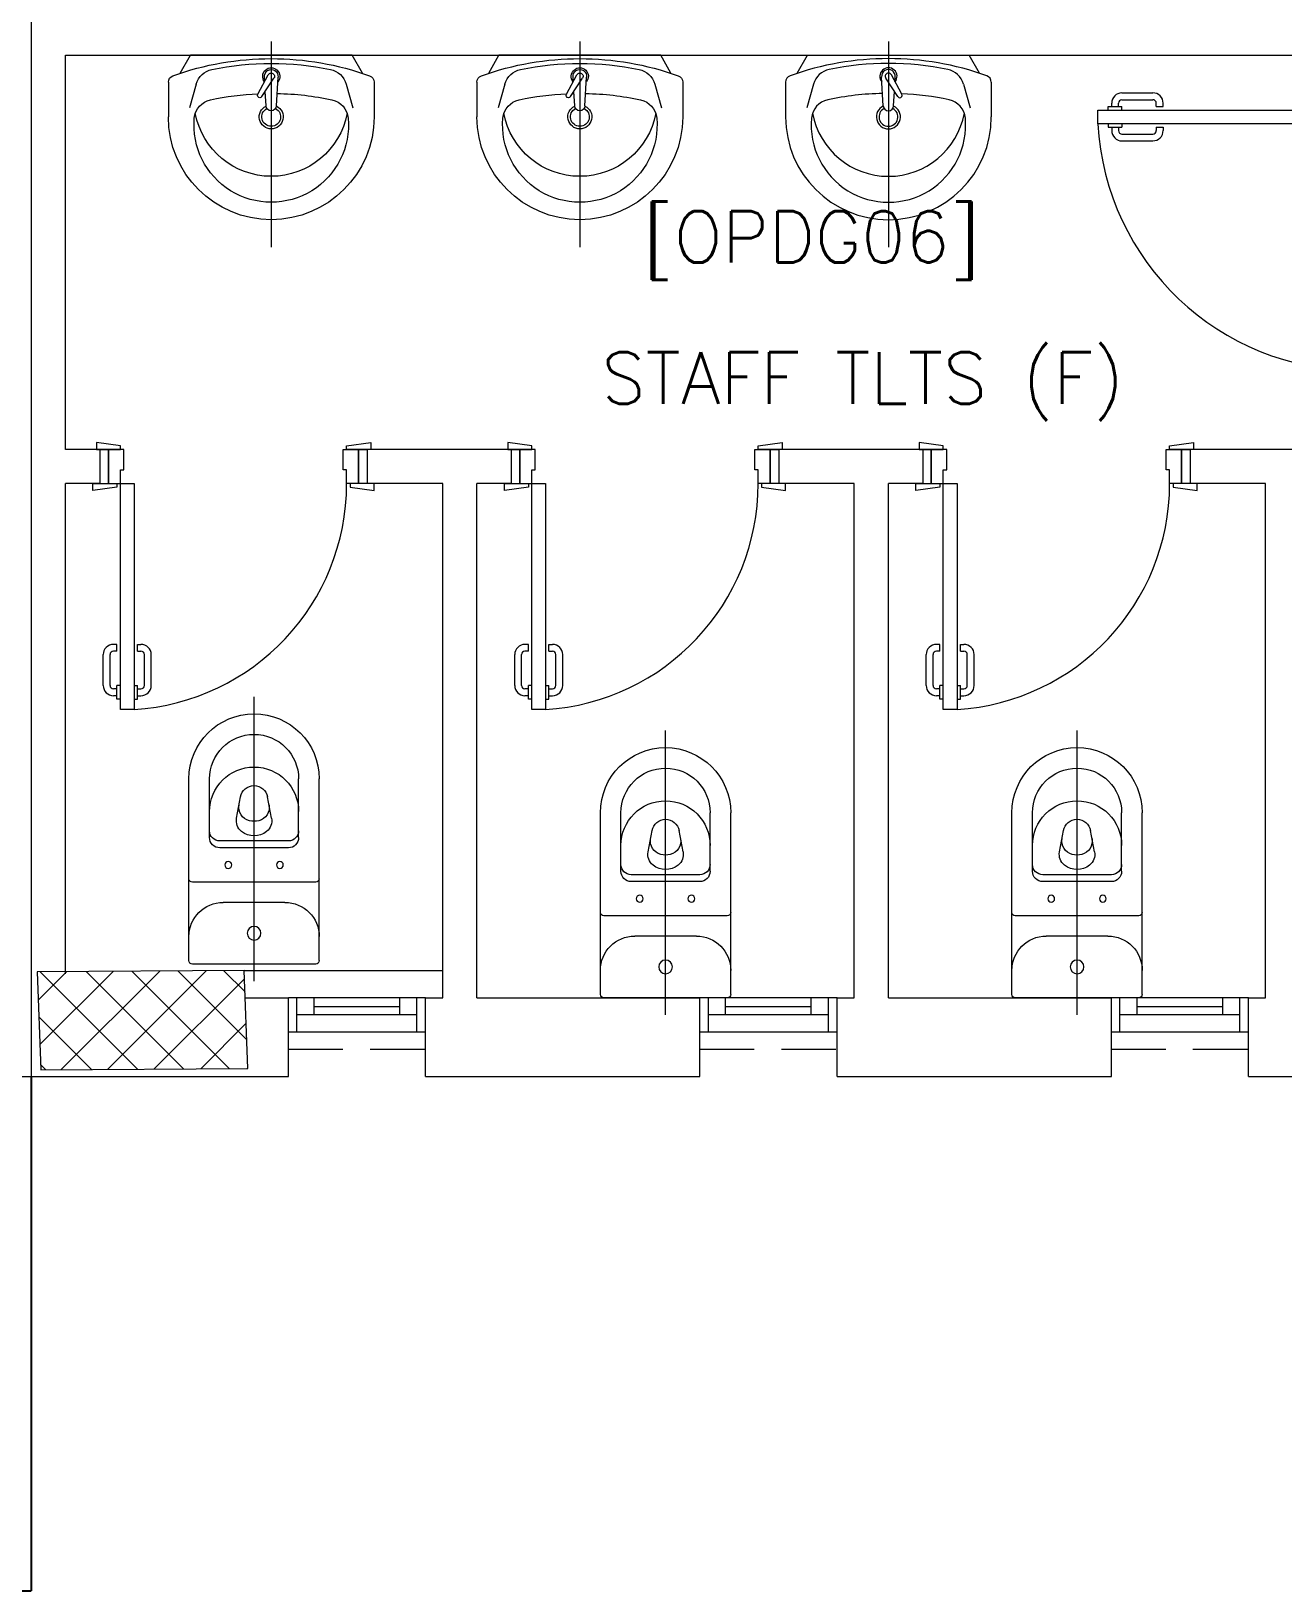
# Model space of a CAD drawing. Header units: inches. Extents: x -246178 to 57169, y -29325 to 19878.
# Drawn here: x 5228 to 8878, y -14597 to -10047 of the extents above; entities that cross this region are included whole.
import ezdxf
from ezdxf import colors
from ezdxf.entities.mleader import LeaderData, LeaderLine
from ezdxf.math import Vec2, Vec3

# ---------------------------------------------------------------- set-up
doc = ezdxf.new("R2010")
doc.units = ezdxf.units.IN
doc.header["$LTSCALE"] = 25
doc.header["$MEASUREMENT"] = 0
doc.linetypes.add('00-Ground Floor$0$HIDDEN', pattern=[9.525, 6.35, -3.175])
doc.linetypes.add('DASHDOT', pattern=[25.4, 12.7, -6.35, 0, -6.35])
for name, color, linetype, lineweight in [('00-Ground Floor$0$72_EGR_BASE_TEXT', 252, 'Continuous', 5), ('00-Ground Floor$0$Aluminum', 251, 'Continuous', 5), ('00-Ground Floor$0$C-HYDR-CTCH', 251, 'Continuous', 5), ('00-Ground Floor$0$Hatch', 254, 'Continuous', 5), ('00-Ground Floor$0$Proj', 251, 'Continuous', 5), ('00-Ground Floor$0$SANIT', 250, 'Continuous', 5), ('00-Ground Floor$0$Walls', 251, 'Continuous', 5), ('00-Ground Floor$0$Wooden Joinery', 251, 'Continuous', 5), ('E-LITE-CLNG-CNDT', 6, 'DASHDOT', 35), ('T-DATA-TEXT @ 100', 2, 'Continuous', 25)]:
    doc.layers.add(name, color=color, linetype=linetype, lineweight=lineweight)
doc.layers.add('00-Ground Floor$0$X-WHITE glass', color=255, linetype='Continuous')
doc.styles.add('00-Ground Floor$0$SIMPLEX', font='SIMPLEX.shx', dxfattribs={"height": 150})
doc.styles.add('DC_Elc_Romans', font='elc_romans.shx', dxfattribs={"width": 0.7})

# ---------------------------------------------------------------- blocks, each defined once
blk = doc.blocks.new('00-Ground Floor$0$A$C72370EFE')
at = {"layer": '00-Ground Floor$0$Wooden Joinery'}
for p, q in [((-0.01, -0.04), (-0.02, -0.04)), ((-0.01, -0.03), (-0.01, -0.07)), ((0, -0.03), (-0.01, -0.03)), ((0.04, -0.03), (0.05, -0.03)), ((0.05, -0.03), (0.05, -0.07)), ((0.05, -0.04), (0.06, -0.04)), ((-0.05, -0.07), (-0.05, -0.16)), ((-0.03, -0.07), (-0.03, -0.16)), ((-0.01, -0.06), (-0.02, -0.06)), ((0, -0.07), (-0.01, -0.07)), ((0.04, -0.07), (0.05, -0.07)), ((0.05, -0.06), (0.06, -0.06)), ((0.07, -0.07), (0.07, -0.16)), ((0.09, -0.07), (0.09, -0.16)), ((-0.01, -0.17), (-0.02, -0.17)), ((-0.01, -0.17), (-0.01, -0.19)), ((0.05, -0.17), (0.06, -0.17)), ((0.05, -0.17), (0.05, -0.19)), ((-0.01, -0.19), (-0.02, -0.19)), ((0.05, -0.19), (0.06, -0.19))]:
    blk.add_line(p, q, dxfattribs=at)
for centre, radius, start, end in [((-0.02, -0.07), 0.03, 90, 180), ((0.06, -0.07), 0.03, 0, 90), ((-0.02, -0.07), 0.01, 90, 180), ((0.06, -0.07), 0.01, 0, 90), ((-0.02, -0.16), 0.03, 180, 270), ((-0.02, -0.16), 0.01, 180, 270), ((0.06, -0.16), 0.01, 270, 0), ((0.06, -0.16), 0.03, 270, 0)]:
    blk.add_arc(centre, radius, start, end, dxfattribs=at)
blk = doc.blocks.new('00-Ground Floor$0$A$C5FCA3E6B')
at = {"layer": '00-Ground Floor$0$Wooden Joinery'}
for points in [[(80, 858.9), (80, 868.9), (10, 878.9), (10, 858.9)], [(840, 858.9), (840, 868.9), (910, 878.9), (910, 858.9)], [(70, 758.9), (70, 748.9), (0, 738.9), (0, 758.9)], [(120, 758.9), (120, 0), (80, 0), (80, 758.9)], [(850, 758.9), (850, 748.9), (920, 738.9), (920, 758.9)]]:
    blk.add_lwpolyline(points, close=True, dxfattribs=at)
for points in [[(45, 758.9), (45, 858.9), (20, 858.9), (20, 758.9), (45, 758.9)], [(45, 758.9), (80, 758.9), (80, 798.9), (90, 798.9), (90, 858.9), (45, 858.9), (45, 758.9)], [(875, 758.9), (840, 758.9), (840, 798.9), (830, 798.9), (830, 858.9), (875, 858.9), (875, 758.9)], [(875, 758.9), (875, 858.9), (900, 858.9), (900, 758.9), (875, 758.9)]]:
    blk.add_lwpolyline(points, dxfattribs=at)
blk.add_arc((80, 758.9), 760, 273.0171, 0, dxfattribs=at)
at = {"layer": '00-Ground Floor$0$Wooden Joinery', "xscale": 999.9999999998854, "yscale": 999.9999999998854, "zscale": 999.9999999998854, "rotation": 180}
blk.add_blockref('00-Ground Floor$0$A$C72370EFE', (120, 0), dxfattribs=at)
blk = doc.blocks.new('00-Ground Floor$0$A$C268A7CF0')
at = {"layer": '00-Ground Floor$0$Wooden Joinery'}
for points in [[(80, 758.8), (80, 768.8), (10, 778.8), (10, 758.8)], [(740, 758.8), (740, 768.8), (810, 778.8), (810, 758.8)], [(70, 658.8), (70, 648.8), (0, 638.8), (0, 658.8)], [(120, 658.8), (120, 0), (80, 0), (80, 658.8)], [(750, 658.8), (750, 648.8), (820, 638.8), (820, 658.8)]]:
    blk.add_lwpolyline(points, close=True, dxfattribs=at)
for points in [[(45, 658.8), (45, 758.8), (20, 758.8), (20, 658.8), (45, 658.8)], [(45, 658.8), (80, 658.8), (80, 698.8), (90, 698.8), (90, 758.8), (45, 758.8), (45, 658.8)], [(775, 658.8), (740, 658.8), (740, 698.8), (730, 698.8), (730, 758.8), (775, 758.8), (775, 658.8)], [(775, 658.8), (775, 758.8), (800, 758.8), (800, 658.8), (775, 658.8)]]:
    blk.add_lwpolyline(points, dxfattribs=at)
blk.add_arc((80, 658.8), 660, 273.4748, 0, dxfattribs=at)
at = {"layer": '00-Ground Floor$0$Wooden Joinery', "xscale": 999.9999999998854, "yscale": 999.9999999998854, "zscale": 999.9999999998854, "rotation": 180}
blk.add_blockref('00-Ground Floor$0$A$C72370EFE', (120, 0), dxfattribs=at)
blk = doc.blocks.new('00-Ground Floor$0$WC manta')
at = {"layer": '00-Ground Floor$0$SANIT'}
for p, q in [((-0.12, 0.19), (0.41, 0.19)), ((-0.13, 0.18), (-0.13, -0.18)), ((0.109, 0.18), (0.109, -0.18)), ((0.209, 0.1), (0.209, -0.1)), ((0.229, 0.1), (0.229, -0.1)), ((0.239, 0.13), (0.41, 0.13)), ((0.05, 0.09), (0.05, -0.09)), ((0.2955, 0.051), (0.3581, 0.0393)), ((-0.18, 0), (0.65, 0)), ((0.2955, -0.051), (0.3581, -0.0393)), ((0.239, -0.13), (0.41, -0.13)), ((-0.12, -0.19), (0.41, -0.19))]:
    blk.add_line(p, q, dxfattribs=at)
for centre, radius in [((0.159, 0.0752), 0.01), ((-0.04, 0), 0.02), ((0.159, -0.0753), 0.01)]:
    blk.add_circle(centre, radius, dxfattribs=at)
for centre, radius, start, end in [((-0.12, 0.18), 0.01, 90, 180), ((-0.05, 0.09), 0.1, 0, 90), ((0.119, 0.18), 0.01, 90, 180), ((0.41, 0), 0.19, 270, 90), ((0.239, 0.1), 0.03, 90, 180), ((0.259, 0.1), 0.03, 90, 180), ((0.3147, 0), 0.13, 270, 90), ((0.41, 0), 0.13, 270, 90), ((0.2882, 0.0117), 0.04, 79.4289, 141.525), ((0.3029, 0), 0.0588, 141.525, 218.475), ((0.3454, 0), 0.0588, 166.4176, 193.5824), ((0.3271, 0.0044), 0.04, 79.4289, 166.4176), ((0.3507, 0), 0.04, 280.5711, 79.4289), ((0.2882, -0.0117), 0.04, 218.475, 280.5711), ((0.3271, -0.0044), 0.04, 193.5824, 280.5711), ((-0.05, -0.09), 0.1, 270, 0), ((0.239, -0.1), 0.03, 180, 270), ((0.259, -0.1), 0.03, 180, 270), ((-0.12, -0.18), 0.01, 180, 270), ((0.119, -0.18), 0.01, 180, 270)]:
    blk.add_arc(centre, radius, start, end, dxfattribs=at)
blk = doc.blocks.new('00-Ground Floor$0$lav-manta 60')
at = {"layer": '00-Ground Floor$0$SANIT'}
for p, q in [((-0.2658, -0.0529), (-0.2358, 0)), ((-0.2358, 0), (0.2358, 0)), ((0, 0.04), (0, -0.56)), ((0.2658, -0.0529), (0.2358, 0)), ((-0.3, -0.0789), (-0.3, -0.18)), ((-0.2185, -0.0841), (-0.2383, -0.1537)), ((-0.015, -0.1473), (-0.0199, -0.064)), ((0.0274, -0.121), (-0.0078, -0.0673)), ((0.0389, -0.1142), (0.0087, -0.0575)), ((0.0191, -0.077), (0.0199, -0.064)), ((0.2185, -0.0841), (0.2383, -0.1537)), ((0.3, -0.0789), (0.3, -0.18)), ((0.015, -0.1473), (0.0174, -0.1057))]:
    blk.add_line(p, q, dxfattribs=at)
for centre, radius, start, end in [((0, -0.8557), 0.8457, 70.1771, 109.8229), ((-0.1608, -0.1006), 0.06, 101.8086, 164.0794), ((0, -0.8696), 0.8457, 78.1914, 101.8086), ((0, -0.0617), 0.025, 320.7474, 220.368), ((0, -0.0617), 0.02, 353.2671, 186.682), ((0.1608, -0.1006), 0.06, 15.9206, 78.1914), ((-0.28, -0.0789), 0.02, 109.8229, 180), ((0, -0.0617), 0.00966, 25.4127, 215.9577), ((0.28, -0.0789), 0.02, 0, 70.1771), ((-0.1645, -0.189), 0.06, 102.0883, 174.8142), ((0, -0.9572), 0.8457, 91.1572, 102.0883), ((0, -0.9572), 0.8457, 88.5486, 88.844), ((0.0332, -0.1176), 0.00666, 210.6852, 30.6852), ((0, -0.9572), 0.8457, 77.9117, 87.4274), ((0.1645, -0.189), 0.06, 5.1858, 77.9117), ((0, -0.18), 0.3, 180, 0), ((0, -0.1282), 0.2252, 190.6097, 349.3903), ((0, -0.18), 0.035, 115.3106, 64.6894), ((0, -0.18), 0.0275, 117.1496, 62.8504), ((0, -0.1473), 0.015, 180, 0), ((0, -0.2039), 0.2252, 174.8142, 5.1858)]:
    blk.add_arc(centre, radius, start, end, dxfattribs=at)
blk = doc.blocks.new('00-Ground Floor')
at = {"layer": '00-Ground Floor$0$Hatch'}
h = blk.add_hatch(dxfattribs=at)
h.set_pattern_fill('ANSI37', color=256, scale=30)
h.set_pattern_definition([(45, (-1981.42, -13099.68), (-67.35192, 67.35192), []), (135, (-1981.42, -13099.68), (-67.35192, -67.35192), [])])
h.paths.add_polyline_path([(48971.2, 8818.2), (48367.3, 8810.1), (48371.2, 8521.7), (48975.1, 8529.8)])
h.paths.add_polyline_path([(41810.5, 8810.5), (41227, 8805), (41207, 8513.7), (41790.5, 8519.1)])
h.paths.add_polyline_path([(27433.5, 8803.1), (26834.4, 8799), (26828.7, 8506), (27427.8, 8510)])
h.paths.add_polyline_path([(34618.7, 8805.3), (34017.5, 8797.8), (34009.3, 8512.1), (34610.5, 8519.6)])
h.paths.add_polyline_path([(20214.3, 8812.4), (19607.8, 8790.5), (19622.4, 8498), (20228.8, 8519.8)])
h.paths.add_polyline_path([(13477.7, 8802), (12255.7, 8825.9), (12249.3, 8529.8), (13471.3, 8505.8)])
h.paths.add_polyline_path([(13491.8, 1601.9), (12276.8, 1586.2), (12263.3, 1293.7), (13478.3, 1309.4)])
h.paths.add_polyline_path([(13465.7, -5591.3), (12262.6, -5607.3), (12256.9, -5900.3), (13460, -5884.3)])
h.paths.add_polyline_path([(13484.2, -12790), (12287.5, -12801.4), (12290.4, -13095.9), (13487, -13084.4)])
h.paths.add_polyline_path([(5849.2, -12787.9), (5245.6, -12791.6), (5256.3, -13077.1), (5859.8, -13073.4)])
h.paths.add_polyline_path([(5833.8, -5589.9), (5236.9, -5588.3), (5236.8, -5889.5), (5833.6, -5891)])
h.paths.add_polyline_path([(5843.6, 1599.7), (5224.3, 1600.9), (5213.7, 1298), (5833, 1296.7)])
h.paths.add_polyline_path([(5820.3, 8779.1), (5219.7, 8793.5), (5216, 8503.9), (5816.7, 8489.4)])
h.paths.add_polyline_path([(-1378.8, 8777.2), (-1981.4, 8799.9), (-1979.5, 8511.6), (-1376.9, 8488.9)])
h.paths.add_polyline_path([(-1371.1, -5601.1), (-1973.1, -5608.1), (-1969.7, -5899.7), (-1367.7, -5892.7)])
h.paths.add_polyline_path([(-1353.5, -12795.7), (-1951.9, -12796.7), (-1947.1, -13097.4), (-1348.7, -13096.4)])
h.paths.add_polyline_path([(20233.2, -12782.5), (19627.5, -12795.4), (19633.2, -13096.6), (20238.9, -13083.7)])
h.paths.add_polyline_path([(20226.6, -5590), (19632.3, -5607.6), (19634.4, -5904.1), (20228.7, -5886.6)])
h.paths.add_polyline_path([(20217.9, 1618), (19619, 1610.4), (19623, 1310.2), (20221.9, 1317.9)])
h.paths.add_polyline_path([(27418.3, 1602.8), (26816.3, 1607.5), (26820.6, 1315.3), (27422.5, 1310.7)])
h.paths.add_polyline_path([(27422, -5579.9), (26818.1, -5597.5), (26831.6, -5897.5), (27431.7, -5876.5)])
h.paths.add_polyline_path([(27438.1, -12795.9), (26834.3, -12789.3), (26831.9, -13075), (27435.7, -13081.6)])
h.paths.add_polyline_path([(34636.6, -12785.4), (34039.3, -12800), (34048.3, -13099.7), (34645.6, -13085.1)])
h.paths.add_polyline_path([(34629.3, -5597.1), (34028, -5595.2), (34029.2, -5892.4), (34630.4, -5894.3)])
h.paths.add_polyline_path([(34592.8, 1606.7), (34012, 1611.4), (34031.7, 1321.6), (34612.5, 1316.9)])
h.paths.add_polyline_path([(41796.2, 1606), (41198.6, 1619.8), (41200.6, 1327.8), (41798.2, 1314.1)])
h.paths.add_polyline_path([(41797.2, -5592.6), (41228.8, -5600.2), (41230.6, -5894.3), (41799, -5886.7)])
h.paths.add_polyline_path([(41834.3, -12789.7), (41229, -12792.4), (41230.4, -13096.9), (41835.6, -13094.3)])
h.paths.add_polyline_path([(49008.5, -12790.2), (48420.5, -12774.1), (48407.3, -13081.4), (48995.3, -13097.4)])
h.paths.add_polyline_path([(48992.7, -5590.8), (48389.5, -5589.7), (48387.5, -5886.2), (48990.7, -5887.3)])
at = {"layer": '00-Ground Floor$0$Aluminum'}
for p, q in [((6377.9, -12867.4, 0), (5977.9, -12867.4, 0)), ((6002.9, -12967.4, 0), (6002.9, -12867.4, 0)), ((6052.9, -12917.4, 0), (6052.9, -12867.4, 0)), ((6302.9, -12917.4, 0), (6302.9, -12867.4, 0)), ((6352.9, -12967.4, 0), (6352.9, -12867.4, 0)), ((7577.9, -12867.4, 0), (7177.9, -12867.4, 0)), ((7202.9, -12967.4, 0), (7202.9, -12867.4, 0)), ((7252.9, -12917.4, 0), (7252.9, -12867.4, 0)), ((7502.9, -12917.4, 0), (7502.9, -12867.4, 0)), ((7552.9, -12967.4, 0), (7552.9, -12867.4, 0)), ((8777.9, -12867.4, 0), (8377.9, -12867.4, 0)), ((8402.9, -12967.4, 0), (8402.9, -12867.4, 0)), ((8452.9, -12917.4, 0), (8452.9, -12867.4, 0)), ((8702.9, -12917.4, 0), (8702.9, -12867.4, 0)), ((8752.9, -12967.4, 0), (8752.9, -12867.4, 0)), ((6352.9, -12917.4, 0), (6002.9, -12917.4, 0)), ((6052.9, -12892.4, 0), (6302.9, -12892.4, 0)), ((7552.9, -12917.4, 0), (7202.9, -12917.4, 0)), ((7252.9, -12892.4, 0), (7502.9, -12892.4, 0)), ((8752.9, -12917.4, 0), (8402.9, -12917.4, 0)), ((8452.9, -12892.4, 0), (8702.9, -12892.4, 0)), ((6377.9, -12967.4, 0), (5977.9, -12967.4, 0)), ((7577.9, -12967.4, 0), (7177.9, -12967.4, 0)), ((8777.9, -12967.4, 0), (8377.9, -12967.4, 0))]:
    blk.add_line(p, q, dxfattribs=at)
at = {"layer": '00-Ground Floor$0$C-HYDR-CTCH', "flags": 128}
blk.add_lwpolyline([(5256.3, -13077.1), (5859.8, -13073.4), (5849.2, -12787.9), (5245.6, -12791.6), (5256.3, -13077.1)], dxfattribs=at)
at = {"layer": '00-Ground Floor$0$Proj', "linetype": '00-Ground Floor$0$HIDDEN'}
for p, q in [((5977.9, -13017.4, 0), (6377.9, -13017.4, 0)), ((7177.9, -13017.4, 0), (7577.9, -13017.4, 0)), ((8377.9, -13017.4, 0), (8777.9, -13017.4, 0)), ((-1348.7, -13096.4), (5227.9, -13097.4, 0))]:
    blk.add_line(p, q, dxfattribs=at)
at = {"layer": '00-Ground Floor$0$Walls'}
for p, q in [((5227.9, -5597.4, 0), (5227.9, -13097.4, 0)), ((5227.9, -5597.4, 0), (5227.9, -13097.4, 0)), ((5327.9, -10117.4, 0), (9097.9, -10117.4, 0)), ((5327.9, -11267.4, 0), (5327.9, -10117.4, 0)), ((5427.9, -11267.4, 0), (5327.9, -11267.4, 0)), ((5427.9, -11267.4, 0), (5427.9, -11367.4, 0)), ((6207.9, -11267.4, 0), (6207.9, -11367.4, 0)), ((6627.9, -11267.4, 0), (6207.9, -11267.4, 0)), ((6627.9, -11267.4, 0), (6627.9, -11367.4, 0)), ((7407.9, -11267.4, 0), (7407.9, -11367.4, 0)), ((7827.9, -11267.4, 0), (7407.9, -11267.4, 0)), ((7827.9, -11267.4, 0), (7827.9, -11367.4, 0)), ((9097.9, -11267.4, 0), (8607.9, -11267.4, 0)), ((8607.9, -11267.4, 0), (8607.9, -11367.4, 0)), ((5327.9, -12797.4, 0), (5327.9, -11367.4, 0)), ((5427.9, -11367.4, 0), (5327.9, -11367.4, 0)), ((6427.9, -11367.4, 0), (6207.9, -11367.4, 0)), ((6427.9, -12867.4, 0), (6427.9, -11367.4, 0)), ((6527.9, -12867.4, 0), (6527.9, -11367.4, 0)), ((6627.9, -11367.4, 0), (6527.9, -11367.4, 0)), ((7627.9, -11367.4, 0), (7407.9, -11367.4, 0)), ((7627.9, -12867.4, 0), (7627.9, -11367.4, 0)), ((7727.9, -12867.4, 0), (7727.9, -11367.4, 0)), ((7827.9, -11367.4, 0), (7727.9, -11367.4, 0)), ((8827.9, -11367.4, 0), (8607.9, -11367.4, 0)), ((8827.9, -12867.4, 0), (8827.9, -11367.4, 0)), ((5849.2, -12787.9), (6427.9, -12787.9, 0)), ((5852.2, -12867.4, 0), (5977.9, -12867.4, 0)), ((5977.9, -13097.4, 0), (5977.9, -12867.4, 0)), ((6377.9, -12867.4, 0), (6427.9, -12867.4, 0)), ((6377.9, -13097.4, 0), (6377.9, -12867.4, 0)), ((6527.9, -12867.4, 0), (7177.9, -12867.4, 0)), ((7177.9, -13097.4, 0), (7177.9, -12867.4, 0)), ((7577.9, -12867.4, 0), (7627.9, -12867.4, 0)), ((7577.9, -13097.4, 0), (7577.9, -12867.4, 0)), ((7727.9, -12867.4, 0), (8377.9, -12867.4, 0)), ((8377.9, -13097.4, 0), (8377.9, -12867.4, 0)), ((8777.9, -13097.4, 0), (8777.9, -12867.4, 0)), ((8777.9, -12867.4, 0), (8827.9, -12867.4, 0)), ((5227.9, -13097.4, 0), (5977.9, -13097.4, 0)), ((6377.9, -13097.4, 0), (7177.9, -13097.4, 0)), ((7577.9, -13097.4, 0), (8377.9, -13097.4, 0)), ((8777.9, -13097.4, 0), (9197.9, -13097.4, 0)), ((8777.9, -13097.4, 0), (9197.9, -13097.4, 0))]:
    blk.add_line(p, q, dxfattribs=at)
at = {"layer": '00-Ground Floor$0$X-WHITE glass', "ltscale": 6}
for p, q in [((5227.9, -13097.4, 0), (5227.9, -14597.4, 0)), ((-1947.1, -14597.4, 0), (5227.9, -14597.4))]:
    blk.add_line(p, q, dxfattribs=at)
at = {"layer": '00-Ground Floor$0$SANIT', "yscale": 1000.000000000223, "zscale": 1000.000000000223}
for p, xscale in [((5927.9, -10117.4, 0), -1000.000000000223), ((6827.9, -10117.4, 0), -1000.000000000223), ((7727.9, -10117.4, 0), 1000.000000000223)]:
    blk.add_blockref('00-Ground Floor$0$lav-manta 60', p, dxfattribs=dict(at, xscale=xscale))
at = {"layer": '00-Ground Floor$0$SANIT', "xscale": -999.9999999999995, "yscale": 999.9999999999995, "zscale": 999.9999999999995, "rotation": 270}
for p in [(5877.9, -12638.9, 0), (7077.9, -12737.4, 0), (8277.9, -12737.4, 0)]:
    blk.add_blockref('00-Ground Floor$0$WC manta', p, dxfattribs=at)
at = {"layer": '00-Ground Floor$0$Wooden Joinery', "rotation": 270}
blk.add_blockref('00-Ground Floor$0$A$C5FCA3E6B', (8339, -10197.4, 0), dxfattribs=at)
at = {"layer": '00-Ground Floor$0$Wooden Joinery'}
for p in [(5407.9, -12026.2, 0), (6607.9, -12026.2, 0), (7807.9, -12026.2, 0)]:
    blk.add_blockref('00-Ground Floor$0$A$C268A7CF0', p, dxfattribs=at)
at = {"layer": '00-Ground Floor$0$72_EGR_BASE_TEXT', "char_height": 150, "attachment_point": 2, "style": '00-Ground Floor$0$SIMPLEX'}
for s, insert in [('[OPDG06]', (7504.2, -10572.5, 0)), ('STAFF TLTS (F)', (7652.9, -10984.2, 0))]:
    blk.add_mtext(s, dxfattribs=dict(at, insert=insert))

msp = doc.modelspace()

# ---------------------------------------------------------------- block references
at = {"layer": 'E-LITE-CLNG-CNDT'}
msp.add_blockref('00-Ground Floor', (0, 0), dxfattribs=at)

# ---------------------------------------------------------------- leaders
at = {"layer": 'T-DATA-TEXT @ 100'}
ml = msp.add_multileader_mtext('Standard', dxfattribs=at)
ml.set_content('FIRE ALARM CONTROL PANEL. INTERNAL\\PBATTERIES SHALL BE MAINTAINED OTHERWISE\\PTHE CONTROL PANEL SHALL BE SUPPLIED\\PBY A STANDALONE UPS (15MIN) WITH 1KVA. ', color=256, style='DC_Elc_Romans')
ml.set_leader_properties(color=45)
ml.build(insert=Vec2(0, 0))
ml.multileader.update_dxf_attribs({"dogleg_length": 2, "arrow_head_size": 200, "scale": 100})
ctx = ml.context
ctx.base_point, ctx.scale, ctx.char_height, ctx.arrow_head_size, ctx.landing_gap_size, ctx.plane_origin = Vec3(-1122.8, -6822.4, 0), 100, 200, 200, 200, Vec3(3949.6, 679.1, 0)
ctx.text_align_type = 2
notes = []
notes.append((ctx, [(1, (1, 1, 0), (4363.8, -6822.4, 0), (-1, 0), 200, [(0, [(7152.3, -4747.4, 0)], 0, [])])]))
ctx.mtext.insert, ctx.mtext.alignment, ctx.mtext.flow_direction = Vec3(3963.8, -6689.1, 0), 3, 5
for ctx, leaders in notes:
    for number, flags, end, landing, length, lines in leaders:
        leader = LeaderData()
        leader.index, (leader.has_last_leader_line, leader.has_dogleg_vector, leader.attachment_direction) = number, flags
        leader.last_leader_point, leader.dogleg_vector, leader.dogleg_length = Vec3(end), Vec3(landing), length
        for number, points, colour, breaks in lines:
            line = LeaderLine()
            line.index, line.vertices, line.color, line.breaks = number, Vec3.list(points), colors.encode_raw_color(colour), breaks
            leader.lines.append(line)
        ctx.leaders.append(leader)

doc.saveas('drawing.dxf')
